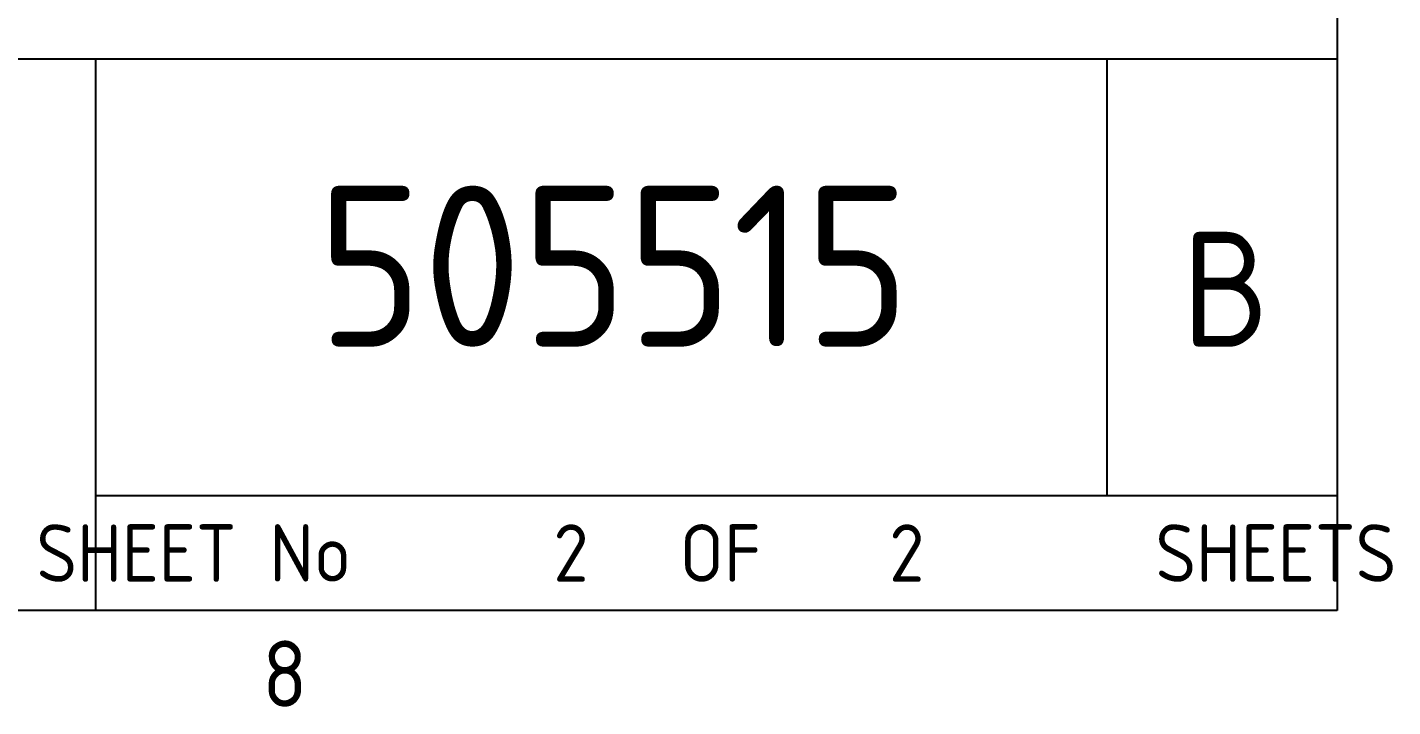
# Paper-space layout 'A2 - Transgrid UnderCrossing' of a CAD drawing. Header units: metres, sheet in millimetres. Extents: x -21 to 565, y 0 to 412.
# Drawn here: x 503.4 to 562.8, y 0.8 to 30.4 of the extents above; entities that cross this region are included whole.
import ezdxf
from ezdxf.enums import TextEntityAlignment as Align

# ---------------------------------------------------------------- set-up
doc = ezdxf.new("R2010")
doc.units = ezdxf.units.M
doc.layers.get('0').update_dxf_attribs({"color": 6})
doc.layers.add('Notes', color=7, linetype='Continuous')
doc.layers.add('SupportsUG_SP_EXT', color=7, linetype='Continuous')
doc.styles.add('iecISOCP', font='isocp.shx')
doc.styles.get("Standard").update_dxf_attribs({"font": 'arial.ttf'})

# ---------------------------------------------------------------- blocks, each defined once
blk = doc.blocks.new('A2_FRAME_TITLE')
at = {"layer": 'Notes', "color": 3}
for p, q in [((581.394, 407.423), (581.394, 5)), ((511.394, 29), (581.394, 29)), ((527.394, 29), (527.394, 5)), ((571.394, 10), (571.394, 29)), ((527.394, 10), (581.394, 10)), ((581.394, 5), (142.225, 5))]:
    blk.add_line(p, q, dxfattribs=at)
blk.add_attdef('DRAFT_NUM', (24.443, 23.491), '', height=2.8, rotation=90)
at = {"layer": 'Notes', "color": 7, "style": 'iecISOCP'}
blk.add_text('SHEET No          OF            SHEETS', height=2.5, dxfattribs=at).set_placement((554.394, 7.5), align=Align.MIDDLE_CENTER)
blk.add_text('8', height=2.88, dxfattribs=at).set_placement((535.625, 3.69), align=Align.TOP_CENTER)
at = {"layer": 'Notes', "color": 7, "style": 'iecISOCP', "flags": 8}
blk.add_attdef('VERSION_NO', text='', height=2.5, rotation=90, dxfattribs=at).set_placement((154.946, 42.839), align=Align.MIDDLE_CENTER)
at = {"layer": 'Notes', "color": 7, "style": 'iecISOCP'}
for tag, p in [('CAP_NO', (274.435, 43.022)), ('IE_NUM', (274.435, 37.376)), ('GEN_WO', (217.741, 31.201)), ('HV_SWITCH', (274.435, 31.201)), ('OH_WO', (217.741, 25.104)), ('UBD_REF', (274.435, 25.104)), ('UG_WO', (217.741, 19.495)), ('GIS_MAP_No', (274.435, 19.495)), ('SUB_WO', (217.741, 13.642)), ('HV_OP_DIAG', (274.435, 13.642)), ('LGA', (274.435, 7.057))]:
    blk.add_attdef(tag, p, '', height=2.5, dxfattribs=at)
at = {"layer": 'Notes', "color": 2, "style": 'iecISOCP'}
for tag, p in [('T1', (441.714, 33.552)), ('T2', (441.714, 28.433)), ('T3', (441.714, 23.006)), ('T4', (441.401, 17.777)), ('T5', (441.401, 12.35)), ('T6', (441.401, 7.088))]:
    blk.add_attdef(tag, text='', height=3.5, dxfattribs=at).set_placement(p, align=Align.CENTER)
at = {"layer": 'Notes', "color": 7, "style": 'iecISOCP'}
for tag, p in [('scale', (324.783, 31.976)), ('DRAWN', (324.783, 24.312)), ('DATE', (324.783, 16.262)), ('DESIGN', (362.644, 8.287)), ('CHD', (324.783, 7.754))]:
    blk.add_attdef(tag, text='', height=2.5, dxfattribs=at).set_placement(p, align=Align.CENTER)
at = {"layer": 'Notes', "color": 4, "style": 'iecISOCP'}
blk.add_attdef('NUM', text='', height=7, dxfattribs=at).set_placement((549.936, 16.477), align=Align.CENTER)
at = {"layer": 'Notes', "color": 1, "style": 'iecISOCP'}
blk.add_attdef('REV', text='', height=5, dxfattribs=at).set_placement((576.559, 16.477), align=Align.CENTER)
at = {"layer": 'Notes', "color": 7, "style": 'iecISOCP'}
for tag, p in [('NS', (548.071, 7.5)), ('SHTS', (562.677, 7.5))]:
    blk.add_attdef(tag, text='', height=2.5, dxfattribs=at).set_placement(p, align=Align.MIDDLE)
at = {"layer": 'Notes', "style": 'iecISOCP'}
blk.add_attdef('ExportID', (4.992, 1.619), '', height=2.5, dxfattribs=at)
at = {"layer": 'Notes', "style": 'iecISOCP', "flags": 1}
for tag, p in [('ProjectNumber', (23.011, -7.976)), ('DrawingNumber', (42.024, -7.976)), ('ExportUserName', (104.823, -7.688)), ('GIS_SUCCESS', (157.539, -7.976)), ('CAD_SUCCESS', (175.975, -7.976)), ('ExportAreaOfInterest', (260.419, -7.823)), ('ProjectType', (6.304, -8.264)), ('ProjectDescription', (60.748, -8.264)), ('ExportDate', (86.989, -8.341)), ('DesignerCompanyName', (128.156, -8.264)), ('Comments', (223.32, -8.341)), ('ExportCategories', (243.096, -8.341))]:
    blk.add_attdef(tag, p, '', height=1, dxfattribs=at)
at = {"layer": 'Notes', "color": 7, "style": 'iecISOCP', "flags": 1}
blk.add_attdef('DEPOTCODE', (200.334, -8.341), '', height=1, dxfattribs=at)

psp = doc.layouts.new('A2 - Transgrid UnderCrossing')

# ---------------------------------------------------------------- block references
at = {"layer": 'SupportsUG_SP_EXT'}
ref = psp.add_blockref('A2_FRAME_TITLE', (-21.005, 0), dxfattribs=at)
ref.add_attrib('NUM', '505515', dxfattribs={"layer": 'Notes', "color": 4, "height": 7, "style": 'iecISOCP'}).set_placement((528.931, 16.477), align=Align.CENTER)
ref.add_attrib('REV', 'B', dxfattribs={"layer": 'Notes', "color": 1, "height": 5, "style": 'iecISOCP'}).set_placement((555.554, 16.477), align=Align.CENTER)
ref.add_attrib('NS', '2', dxfattribs={"layer": 'Notes', "color": 7, "height": 2.5, "style": 'iecISOCP'}).set_placement((527.066, 7.5), align=Align.MIDDLE)
ref.add_attrib('SHTS', '2', dxfattribs={"layer": 'Notes', "color": 7, "height": 2.5, "style": 'iecISOCP'}).set_placement((541.672, 7.5), align=Align.MIDDLE)

doc.saveas('drawing.dxf')
